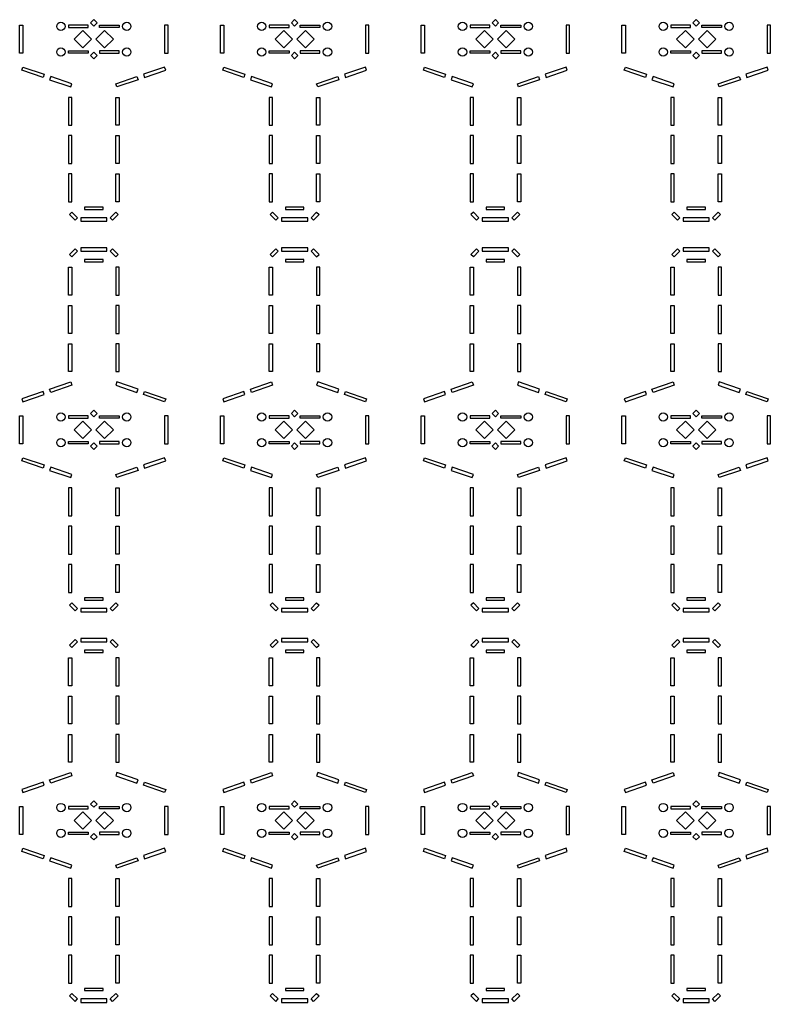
# Model space of a CAD drawing. Extents: x -142 to 142, y -85 to 87.
# Drawn here: x 2.3 to 69.7, y -85.3 to 2.8 of the extents above; entities that cross this region are included whole.
import ezdxf

# ---------------------------------------------------------------- set-up
doc = ezdxf.new("R2010")
doc.units = 0
doc.layers.get('0').update_dxf_attribs({"linetype": 'continuous'})

# ---------------------------------------------------------------- blocks, each defined once
blk = doc.blocks.new('ARRAY_CS')
at = {"color": 0}
for points in [[(9, 2.75), (8.712, 2.462), (9, 2.174), (9.288, 2.462)], [(27, 2.75), (26.712, 2.462), (27, 2.174), (27.288, 2.462)], [(45, 2.75), (44.712, 2.462), (45, 2.174), (45.288, 2.462)], [(63, 2.75), (62.712, 2.462), (63, 2.174), (63.288, 2.462)], [(2.65, -0.25), (2.35, -0.25), (2.35, 2.25), (2.65, 2.25)], [(8.5, 2.25), (6.725, 2.25), (6.725, 2.05), (8.5, 2.05)], [(7.25, 1), (8.028, 0.222), (8.806, 1), (8.028, 1.778)], [(9.194, 1), (9.972, 1.778), (10.75, 1), (9.972, 0.222)], [(9.5, 2.05), (9.5, 2.25), (11.275, 2.25), (11.275, 2.05)], [(15.65, -0.25), (15.65, 2.25), (15.35, 2.25), (15.35, -0.25)], [(20.65, -0.25), (20.35, -0.25), (20.35, 2.25), (20.65, 2.25)], [(26.5, 2.25), (24.725, 2.25), (24.725, 2.05), (26.5, 2.05)], [(25.25, 1), (26.028, 0.222), (26.806, 1), (26.028, 1.778)], [(27.194, 1), (27.972, 1.778), (28.75, 1), (27.972, 0.222)], [(27.5, 2.05), (27.5, 2.25), (29.275, 2.25), (29.275, 2.05)], [(33.65, -0.25), (33.65, 2.25), (33.35, 2.25), (33.35, -0.25)], [(38.65, -0.25), (38.35, -0.25), (38.35, 2.25), (38.65, 2.25)], [(44.5, 2.25), (42.725, 2.25), (42.725, 2.05), (44.5, 2.05)], [(43.25, 1), (44.028, 0.222), (44.806, 1), (44.028, 1.778)], [(45.194, 1), (45.972, 1.778), (46.75, 1), (45.972, 0.222)], [(45.5, 2.05), (45.5, 2.25), (47.275, 2.25), (47.275, 2.05)], [(51.65, -0.25), (51.65, 2.25), (51.35, 2.25), (51.35, -0.25)], [(56.65, -0.25), (56.35, -0.25), (56.35, 2.25), (56.65, 2.25)], [(62.5, 2.25), (60.725, 2.25), (60.725, 2.05), (62.5, 2.05)], [(61.25, 1), (62.028, 0.222), (62.806, 1), (62.028, 1.778)], [(63.194, 1), (63.972, 1.778), (64.75, 1), (63.972, 0.222)], [(63.5, 2.05), (63.5, 2.25), (65.275, 2.25), (65.275, 2.05)], [(69.65, -0.25), (69.65, 2.25), (69.35, 2.25), (69.35, -0.25)], [(8.5, -0.05), (8.5, -0.25), (6.725, -0.25), (6.725, -0.05)], [(9, -0.174), (9.288, -0.462), (9, -0.75), (8.712, -0.462)], [(9.5, -0.25), (11.275, -0.25), (11.275, -0.05), (9.5, -0.05)], [(26.5, -0.05), (26.5, -0.25), (24.725, -0.25), (24.725, -0.05)], [(27, -0.174), (27.288, -0.462), (27, -0.75), (26.712, -0.462)], [(27.5, -0.25), (29.275, -0.25), (29.275, -0.05), (27.5, -0.05)], [(44.5, -0.05), (44.5, -0.25), (42.725, -0.25), (42.725, -0.05)], [(45, -0.174), (45.288, -0.462), (45, -0.75), (44.712, -0.462)], [(45.5, -0.25), (47.275, -0.25), (47.275, -0.05), (45.5, -0.05)], [(62.5, -0.05), (62.5, -0.25), (60.725, -0.25), (60.725, -0.05)], [(63, -0.174), (63.288, -0.462), (63, -0.75), (62.712, -0.462)], [(63.5, -0.25), (65.275, -0.25), (65.275, -0.05), (63.5, -0.05)], [(2.65, -1.5), (4.542, -2.149), (4.445, -2.432), (2.553, -1.784)], [(13.458, -2.149), (13.555, -2.432), (15.447, -1.784), (15.35, -1.5)], [(20.65, -1.5), (22.542, -2.149), (22.445, -2.432), (20.553, -1.784)], [(31.458, -2.149), (31.555, -2.432), (33.447, -1.784), (33.35, -1.5)], [(38.65, -1.5), (40.542, -2.149), (40.445, -2.432), (38.553, -1.784)], [(49.458, -2.149), (49.555, -2.432), (51.447, -1.784), (51.35, -1.5)], [(56.65, -1.5), (58.542, -2.149), (58.445, -2.432), (56.553, -1.784)], [(67.458, -2.149), (67.555, -2.432), (69.447, -1.784), (69.35, -1.5)], [(5.133, -2.351), (5.036, -2.635), (6.928, -3.284), (7.025, -3)], [(10.975, -3), (12.867, -2.351), (12.964, -2.635), (11.072, -3.284)], [(23.133, -2.351), (23.036, -2.635), (24.928, -3.284), (25.025, -3)], [(28.975, -3), (30.867, -2.351), (30.964, -2.635), (29.072, -3.284)], [(41.133, -2.351), (41.036, -2.635), (42.928, -3.284), (43.025, -3)], [(46.975, -3), (48.867, -2.351), (48.964, -2.635), (47.072, -3.284)], [(59.133, -2.351), (59.036, -2.635), (60.928, -3.284), (61.025, -3)], [(64.975, -3), (66.867, -2.351), (66.964, -2.635), (65.072, -3.284)], [(7.025, -4.213), (6.725, -4.213), (6.725, -6.713), (7.025, -6.713)], [(10.975, -6.713), (10.975, -4.213), (11.275, -4.213), (11.275, -6.713)], [(25.025, -4.213), (24.725, -4.213), (24.725, -6.713), (25.025, -6.713)], [(28.975, -6.713), (28.975, -4.213), (29.275, -4.213), (29.275, -6.713)], [(43.025, -4.213), (42.725, -4.213), (42.725, -6.713), (43.025, -6.713)], [(46.975, -6.713), (46.975, -4.213), (47.275, -4.213), (47.275, -6.713)], [(61.025, -4.213), (60.725, -4.213), (60.725, -6.713), (61.025, -6.713)], [(64.975, -6.713), (64.975, -4.213), (65.275, -4.213), (65.275, -6.713)], [(7.025, -7.642), (6.725, -7.642), (6.725, -10.142), (7.025, -10.142)], [(10.975, -10.142), (10.975, -7.642), (11.275, -7.642), (11.275, -10.142)], [(25.025, -7.642), (24.725, -7.642), (24.725, -10.142), (25.025, -10.142)], [(28.975, -10.142), (28.975, -7.642), (29.275, -7.642), (29.275, -10.142)], [(43.025, -7.642), (42.725, -7.642), (42.725, -10.142), (43.025, -10.142)], [(46.975, -10.142), (46.975, -7.642), (47.275, -7.642), (47.275, -10.142)], [(61.025, -7.642), (60.725, -7.642), (60.725, -10.142), (61.025, -10.142)], [(64.975, -10.142), (64.975, -7.642), (65.275, -7.642), (65.275, -10.142)], [(7.025, -11.071), (6.725, -11.071), (6.725, -13.571), (7.025, -13.571)], [(10.975, -13.571), (10.975, -11.071), (11.275, -11.071), (11.275, -13.571)], [(25.025, -11.071), (24.725, -11.071), (24.725, -13.571), (25.025, -13.571)], [(28.975, -13.571), (28.975, -11.071), (29.275, -11.071), (29.275, -13.571)], [(43.025, -11.071), (42.725, -11.071), (42.725, -13.571), (43.025, -13.571)], [(46.975, -13.571), (46.975, -11.071), (47.275, -11.071), (47.275, -13.571)], [(61.025, -11.071), (60.725, -11.071), (60.725, -13.571), (61.025, -13.571)], [(64.975, -13.571), (64.975, -11.071), (65.275, -11.071), (65.275, -13.571)], [(9.825, -14.25), (9.825, -14.05), (8.175, -14.05), (8.175, -14.25)], [(27.825, -14.25), (27.825, -14.05), (26.175, -14.05), (26.175, -14.25)], [(45.825, -14.25), (45.825, -14.05), (44.175, -14.05), (44.175, -14.25)], [(63.825, -14.25), (63.825, -14.05), (62.175, -14.05), (62.175, -14.25)], [(6.813, -14.712), (7.313, -15.212), (7.525, -15), (7.025, -14.5)], [(10.975, -14.5), (11.187, -14.712), (10.687, -15.212), (10.475, -15)], [(24.813, -14.712), (25.313, -15.212), (25.525, -15), (25.025, -14.5)], [(28.975, -14.5), (29.187, -14.712), (28.687, -15.212), (28.475, -15)], [(42.813, -14.712), (43.313, -15.212), (43.525, -15), (43.025, -14.5)], [(46.975, -14.5), (47.187, -14.712), (46.687, -15.212), (46.475, -15)], [(60.813, -14.712), (61.313, -15.212), (61.525, -15), (61.025, -14.5)], [(64.975, -14.5), (65.187, -14.712), (64.687, -15.212), (64.475, -15)], [(7.825, -15), (7.825, -15.3), (10.175, -15.3), (10.175, -15)], [(25.825, -15), (25.825, -15.3), (28.175, -15.3), (28.175, -15)], [(43.825, -15), (43.825, -15.3), (46.175, -15.3), (46.175, -15)], [(61.825, -15), (61.825, -15.3), (64.175, -15.3), (64.175, -15)], [(7.025, -18.5), (6.813, -18.288), (7.313, -17.788), (7.525, -18)], [(7.825, -18), (10.175, -18), (10.175, -17.7), (7.825, -17.7)], [(11.187, -18.288), (10.687, -17.788), (10.475, -18), (10.975, -18.5)], [(25.025, -18.5), (24.813, -18.288), (25.313, -17.788), (25.525, -18)], [(25.825, -18), (28.175, -18), (28.175, -17.7), (25.825, -17.7)], [(29.187, -18.288), (28.687, -17.788), (28.475, -18), (28.975, -18.5)], [(43.025, -18.5), (42.813, -18.288), (43.313, -17.788), (43.525, -18)], [(43.825, -18), (46.175, -18), (46.175, -17.7), (43.825, -17.7)], [(47.187, -18.288), (46.687, -17.788), (46.475, -18), (46.975, -18.5)], [(61.025, -18.5), (60.813, -18.288), (61.313, -17.788), (61.525, -18)], [(61.825, -18), (64.175, -18), (64.175, -17.7), (61.825, -17.7)], [(65.187, -18.288), (64.687, -17.788), (64.475, -18), (64.975, -18.5)], [(9.825, -18.75), (8.175, -18.75), (8.175, -18.95), (9.825, -18.95)], [(27.825, -18.75), (26.175, -18.75), (26.175, -18.95), (27.825, -18.95)], [(45.825, -18.75), (44.175, -18.75), (44.175, -18.95), (45.825, -18.95)], [(63.825, -18.75), (62.175, -18.75), (62.175, -18.95), (63.825, -18.95)], [(7.025, -19.429), (7.025, -21.929), (6.725, -21.929), (6.725, -19.429)], [(10.975, -21.929), (11.275, -21.929), (11.275, -19.429), (10.975, -19.429)], [(25.025, -19.429), (25.025, -21.929), (24.725, -21.929), (24.725, -19.429)], [(28.975, -21.929), (29.275, -21.929), (29.275, -19.429), (28.975, -19.429)], [(43.025, -19.429), (43.025, -21.929), (42.725, -21.929), (42.725, -19.429)], [(46.975, -21.929), (47.275, -21.929), (47.275, -19.429), (46.975, -19.429)], [(61.025, -19.429), (61.025, -21.929), (60.725, -21.929), (60.725, -19.429)], [(64.975, -21.929), (65.275, -21.929), (65.275, -19.429), (64.975, -19.429)], [(7.025, -22.858), (7.025, -25.358), (6.725, -25.358), (6.725, -22.858)], [(10.975, -25.358), (11.275, -25.358), (11.275, -22.858), (10.975, -22.858)], [(25.025, -22.858), (25.025, -25.358), (24.725, -25.358), (24.725, -22.858)], [(28.975, -25.358), (29.275, -25.358), (29.275, -22.858), (28.975, -22.858)], [(43.025, -22.858), (43.025, -25.358), (42.725, -25.358), (42.725, -22.858)], [(46.975, -25.358), (47.275, -25.358), (47.275, -22.858), (46.975, -22.858)], [(61.025, -22.858), (61.025, -25.358), (60.725, -25.358), (60.725, -22.858)], [(64.975, -25.358), (65.275, -25.358), (65.275, -22.858), (64.975, -22.858)], [(7.025, -26.287), (7.025, -28.787), (6.725, -28.787), (6.725, -26.287)], [(10.975, -28.787), (11.275, -28.787), (11.275, -26.287), (10.975, -26.287)], [(25.025, -26.287), (25.025, -28.787), (24.725, -28.787), (24.725, -26.287)], [(28.975, -28.787), (29.275, -28.787), (29.275, -26.287), (28.975, -26.287)], [(43.025, -26.287), (43.025, -28.787), (42.725, -28.787), (42.725, -26.287)], [(46.975, -28.787), (47.275, -28.787), (47.275, -26.287), (46.975, -26.287)], [(61.025, -26.287), (61.025, -28.787), (60.725, -28.787), (60.725, -26.287)], [(64.975, -28.787), (65.275, -28.787), (65.275, -26.287), (64.975, -26.287)], [(7.025, -30), (5.133, -30.649), (5.036, -30.365), (6.928, -29.716)], [(12.867, -30.649), (12.964, -30.365), (11.072, -29.716), (10.975, -30)], [(25.025, -30), (23.133, -30.649), (23.036, -30.365), (24.928, -29.716)], [(30.867, -30.649), (30.964, -30.365), (29.072, -29.716), (28.975, -30)], [(43.025, -30), (41.133, -30.649), (41.036, -30.365), (42.928, -29.716)], [(48.867, -30.649), (48.964, -30.365), (47.072, -29.716), (46.975, -30)], [(61.025, -30), (59.133, -30.649), (59.036, -30.365), (60.928, -29.716)], [(66.867, -30.649), (66.964, -30.365), (65.072, -29.716), (64.975, -30)], [(4.542, -30.851), (4.445, -30.568), (2.553, -31.216), (2.65, -31.5)], [(15.35, -31.5), (13.458, -30.851), (13.555, -30.568), (15.447, -31.216)], [(22.542, -30.851), (22.445, -30.568), (20.553, -31.216), (20.65, -31.5)], [(33.35, -31.5), (31.458, -30.851), (31.555, -30.568), (33.447, -31.216)], [(40.542, -30.851), (40.445, -30.568), (38.553, -31.216), (38.65, -31.5)], [(51.35, -31.5), (49.458, -30.851), (49.555, -30.568), (51.447, -31.216)], [(58.542, -30.851), (58.445, -30.568), (56.553, -31.216), (56.65, -31.5)], [(69.35, -31.5), (67.458, -30.851), (67.555, -30.568), (69.447, -31.216)], [(9, -32.25), (8.712, -32.538), (9, -32.826), (9.288, -32.538)], [(27, -32.25), (26.712, -32.538), (27, -32.826), (27.288, -32.538)], [(45, -32.25), (44.712, -32.538), (45, -32.826), (45.288, -32.538)], [(63, -32.25), (62.712, -32.538), (63, -32.826), (63.288, -32.538)], [(2.65, -35.25), (2.35, -35.25), (2.35, -32.75), (2.65, -32.75)], [(8.5, -32.75), (6.725, -32.75), (6.725, -32.95), (8.5, -32.95)], [(7.25, -34), (8.028, -34.778), (8.806, -34), (8.028, -33.222)], [(9.194, -34), (9.972, -33.222), (10.75, -34), (9.972, -34.778)], [(9.5, -32.95), (9.5, -32.75), (11.275, -32.75), (11.275, -32.95)], [(15.65, -35.25), (15.65, -32.75), (15.35, -32.75), (15.35, -35.25)], [(20.65, -35.25), (20.35, -35.25), (20.35, -32.75), (20.65, -32.75)], [(26.5, -32.75), (24.725, -32.75), (24.725, -32.95), (26.5, -32.95)], [(25.25, -34), (26.028, -34.778), (26.806, -34), (26.028, -33.222)], [(27.194, -34), (27.972, -33.222), (28.75, -34), (27.972, -34.778)], [(27.5, -32.95), (27.5, -32.75), (29.275, -32.75), (29.275, -32.95)], [(33.65, -35.25), (33.65, -32.75), (33.35, -32.75), (33.35, -35.25)], [(38.65, -35.25), (38.35, -35.25), (38.35, -32.75), (38.65, -32.75)], [(44.5, -32.75), (42.725, -32.75), (42.725, -32.95), (44.5, -32.95)], [(43.25, -34), (44.028, -34.778), (44.806, -34), (44.028, -33.222)], [(45.194, -34), (45.972, -33.222), (46.75, -34), (45.972, -34.778)], [(45.5, -32.95), (45.5, -32.75), (47.275, -32.75), (47.275, -32.95)], [(51.65, -35.25), (51.65, -32.75), (51.35, -32.75), (51.35, -35.25)], [(56.65, -35.25), (56.35, -35.25), (56.35, -32.75), (56.65, -32.75)], [(62.5, -32.75), (60.725, -32.75), (60.725, -32.95), (62.5, -32.95)], [(61.25, -34), (62.028, -34.778), (62.806, -34), (62.028, -33.222)], [(63.194, -34), (63.972, -33.222), (64.75, -34), (63.972, -34.778)], [(63.5, -32.95), (63.5, -32.75), (65.275, -32.75), (65.275, -32.95)], [(69.65, -35.25), (69.65, -32.75), (69.35, -32.75), (69.35, -35.25)], [(8.5, -35.05), (8.5, -35.25), (6.725, -35.25), (6.725, -35.05)], [(9, -35.174), (9.288, -35.462), (9, -35.75), (8.712, -35.462)], [(9.5, -35.25), (11.275, -35.25), (11.275, -35.05), (9.5, -35.05)], [(26.5, -35.05), (26.5, -35.25), (24.725, -35.25), (24.725, -35.05)], [(27, -35.174), (27.288, -35.462), (27, -35.75), (26.712, -35.462)], [(27.5, -35.25), (29.275, -35.25), (29.275, -35.05), (27.5, -35.05)], [(44.5, -35.05), (44.5, -35.25), (42.725, -35.25), (42.725, -35.05)], [(45, -35.174), (45.288, -35.462), (45, -35.75), (44.712, -35.462)], [(45.5, -35.25), (47.275, -35.25), (47.275, -35.05), (45.5, -35.05)], [(62.5, -35.05), (62.5, -35.25), (60.725, -35.25), (60.725, -35.05)], [(63, -35.174), (63.288, -35.462), (63, -35.75), (62.712, -35.462)], [(63.5, -35.25), (65.275, -35.25), (65.275, -35.05), (63.5, -35.05)], [(2.65, -36.5), (4.542, -37.149), (4.445, -37.432), (2.553, -36.784)], [(13.458, -37.149), (13.555, -37.432), (15.447, -36.784), (15.35, -36.5)], [(20.65, -36.5), (22.542, -37.149), (22.445, -37.432), (20.553, -36.784)], [(31.458, -37.149), (31.555, -37.432), (33.447, -36.784), (33.35, -36.5)], [(38.65, -36.5), (40.542, -37.149), (40.445, -37.432), (38.553, -36.784)], [(49.458, -37.149), (49.555, -37.432), (51.447, -36.784), (51.35, -36.5)], [(56.65, -36.5), (58.542, -37.149), (58.445, -37.432), (56.553, -36.784)], [(67.458, -37.149), (67.555, -37.432), (69.447, -36.784), (69.35, -36.5)], [(5.133, -37.351), (5.036, -37.635), (6.928, -38.284), (7.025, -38)], [(10.975, -38), (12.867, -37.351), (12.964, -37.635), (11.072, -38.284)], [(23.133, -37.351), (23.036, -37.635), (24.928, -38.284), (25.025, -38)], [(28.975, -38), (30.867, -37.351), (30.964, -37.635), (29.072, -38.284)], [(41.133, -37.351), (41.036, -37.635), (42.928, -38.284), (43.025, -38)], [(46.975, -38), (48.867, -37.351), (48.964, -37.635), (47.072, -38.284)], [(59.133, -37.351), (59.036, -37.635), (60.928, -38.284), (61.025, -38)], [(64.975, -38), (66.867, -37.351), (66.964, -37.635), (65.072, -38.284)], [(7.025, -39.213), (6.725, -39.213), (6.725, -41.713), (7.025, -41.713)], [(10.975, -41.713), (10.975, -39.213), (11.275, -39.213), (11.275, -41.713)], [(25.025, -39.213), (24.725, -39.213), (24.725, -41.713), (25.025, -41.713)], [(28.975, -41.713), (28.975, -39.213), (29.275, -39.213), (29.275, -41.713)], [(43.025, -39.213), (42.725, -39.213), (42.725, -41.713), (43.025, -41.713)], [(46.975, -41.713), (46.975, -39.213), (47.275, -39.213), (47.275, -41.713)], [(61.025, -39.213), (60.725, -39.213), (60.725, -41.713), (61.025, -41.713)], [(64.975, -41.713), (64.975, -39.213), (65.275, -39.213), (65.275, -41.713)], [(7.025, -42.642), (6.725, -42.642), (6.725, -45.142), (7.025, -45.142)], [(10.975, -45.142), (10.975, -42.642), (11.275, -42.642), (11.275, -45.142)], [(25.025, -42.642), (24.725, -42.642), (24.725, -45.142), (25.025, -45.142)], [(28.975, -45.142), (28.975, -42.642), (29.275, -42.642), (29.275, -45.142)], [(43.025, -42.642), (42.725, -42.642), (42.725, -45.142), (43.025, -45.142)], [(46.975, -45.142), (46.975, -42.642), (47.275, -42.642), (47.275, -45.142)], [(61.025, -42.642), (60.725, -42.642), (60.725, -45.142), (61.025, -45.142)], [(64.975, -45.142), (64.975, -42.642), (65.275, -42.642), (65.275, -45.142)], [(7.025, -46.071), (6.725, -46.071), (6.725, -48.571), (7.025, -48.571)], [(10.975, -48.571), (10.975, -46.071), (11.275, -46.071), (11.275, -48.571)], [(25.025, -46.071), (24.725, -46.071), (24.725, -48.571), (25.025, -48.571)], [(28.975, -48.571), (28.975, -46.071), (29.275, -46.071), (29.275, -48.571)], [(43.025, -46.071), (42.725, -46.071), (42.725, -48.571), (43.025, -48.571)], [(46.975, -48.571), (46.975, -46.071), (47.275, -46.071), (47.275, -48.571)], [(61.025, -46.071), (60.725, -46.071), (60.725, -48.571), (61.025, -48.571)], [(64.975, -48.571), (64.975, -46.071), (65.275, -46.071), (65.275, -48.571)], [(9.825, -49.25), (9.825, -49.05), (8.175, -49.05), (8.175, -49.25)], [(27.825, -49.25), (27.825, -49.05), (26.175, -49.05), (26.175, -49.25)], [(45.825, -49.25), (45.825, -49.05), (44.175, -49.05), (44.175, -49.25)], [(63.825, -49.25), (63.825, -49.05), (62.175, -49.05), (62.175, -49.25)], [(6.813, -49.712), (7.313, -50.212), (7.525, -50), (7.025, -49.5)], [(7.825, -50), (7.825, -50.3), (10.175, -50.3), (10.175, -50)], [(10.975, -49.5), (11.187, -49.712), (10.687, -50.212), (10.475, -50)], [(24.813, -49.712), (25.313, -50.212), (25.525, -50), (25.025, -49.5)], [(25.825, -50), (25.825, -50.3), (28.175, -50.3), (28.175, -50)], [(28.975, -49.5), (29.187, -49.712), (28.687, -50.212), (28.475, -50)], [(42.813, -49.712), (43.313, -50.212), (43.525, -50), (43.025, -49.5)], [(43.825, -50), (43.825, -50.3), (46.175, -50.3), (46.175, -50)], [(46.975, -49.5), (47.187, -49.712), (46.687, -50.212), (46.475, -50)], [(60.813, -49.712), (61.313, -50.212), (61.525, -50), (61.025, -49.5)], [(61.825, -50), (61.825, -50.3), (64.175, -50.3), (64.175, -50)], [(64.975, -49.5), (65.187, -49.712), (64.687, -50.212), (64.475, -50)], [(7.025, -53.5), (6.813, -53.288), (7.313, -52.788), (7.525, -53)], [(7.825, -53), (10.175, -53), (10.175, -52.7), (7.825, -52.7)], [(11.187, -53.288), (10.687, -52.788), (10.475, -53), (10.975, -53.5)], [(25.025, -53.5), (24.813, -53.288), (25.313, -52.788), (25.525, -53)], [(25.825, -53), (28.175, -53), (28.175, -52.7), (25.825, -52.7)], [(29.187, -53.288), (28.687, -52.788), (28.475, -53), (28.975, -53.5)], [(43.025, -53.5), (42.813, -53.288), (43.313, -52.788), (43.525, -53)], [(43.825, -53), (46.175, -53), (46.175, -52.7), (43.825, -52.7)], [(47.187, -53.288), (46.687, -52.788), (46.475, -53), (46.975, -53.5)], [(61.025, -53.5), (60.813, -53.288), (61.313, -52.788), (61.525, -53)], [(61.825, -53), (64.175, -53), (64.175, -52.7), (61.825, -52.7)], [(65.187, -53.288), (64.687, -52.788), (64.475, -53), (64.975, -53.5)], [(7.025, -54.429), (7.025, -56.929), (6.725, -56.929), (6.725, -54.429)], [(9.825, -53.75), (8.175, -53.75), (8.175, -53.95), (9.825, -53.95)], [(10.975, -56.929), (11.275, -56.929), (11.275, -54.429), (10.975, -54.429)], [(25.025, -54.429), (25.025, -56.929), (24.725, -56.929), (24.725, -54.429)], [(27.825, -53.75), (26.175, -53.75), (26.175, -53.95), (27.825, -53.95)], [(28.975, -56.929), (29.275, -56.929), (29.275, -54.429), (28.975, -54.429)], [(43.025, -54.429), (43.025, -56.929), (42.725, -56.929), (42.725, -54.429)], [(45.825, -53.75), (44.175, -53.75), (44.175, -53.95), (45.825, -53.95)], [(46.975, -56.929), (47.275, -56.929), (47.275, -54.429), (46.975, -54.429)], [(61.025, -54.429), (61.025, -56.929), (60.725, -56.929), (60.725, -54.429)], [(63.825, -53.75), (62.175, -53.75), (62.175, -53.95), (63.825, -53.95)], [(64.975, -56.929), (65.275, -56.929), (65.275, -54.429), (64.975, -54.429)], [(7.025, -57.858), (7.025, -60.358), (6.725, -60.358), (6.725, -57.858)], [(10.975, -60.358), (11.275, -60.358), (11.275, -57.858), (10.975, -57.858)], [(25.025, -57.858), (25.025, -60.358), (24.725, -60.358), (24.725, -57.858)], [(28.975, -60.358), (29.275, -60.358), (29.275, -57.858), (28.975, -57.858)], [(43.025, -57.858), (43.025, -60.358), (42.725, -60.358), (42.725, -57.858)], [(46.975, -60.358), (47.275, -60.358), (47.275, -57.858), (46.975, -57.858)], [(61.025, -57.858), (61.025, -60.358), (60.725, -60.358), (60.725, -57.858)], [(64.975, -60.358), (65.275, -60.358), (65.275, -57.858), (64.975, -57.858)], [(7.025, -61.287), (7.025, -63.787), (6.725, -63.787), (6.725, -61.287)], [(10.975, -63.787), (11.275, -63.787), (11.275, -61.287), (10.975, -61.287)], [(25.025, -61.287), (25.025, -63.787), (24.725, -63.787), (24.725, -61.287)], [(28.975, -63.787), (29.275, -63.787), (29.275, -61.287), (28.975, -61.287)], [(43.025, -61.287), (43.025, -63.787), (42.725, -63.787), (42.725, -61.287)], [(46.975, -63.787), (47.275, -63.787), (47.275, -61.287), (46.975, -61.287)], [(61.025, -61.287), (61.025, -63.787), (60.725, -63.787), (60.725, -61.287)], [(64.975, -63.787), (65.275, -63.787), (65.275, -61.287), (64.975, -61.287)], [(7.025, -65), (5.133, -65.649), (5.036, -65.365), (6.928, -64.716)], [(12.867, -65.649), (12.964, -65.365), (11.072, -64.716), (10.975, -65)], [(25.025, -65), (23.133, -65.649), (23.036, -65.365), (24.928, -64.716)], [(30.867, -65.649), (30.964, -65.365), (29.072, -64.716), (28.975, -65)], [(43.025, -65), (41.133, -65.649), (41.036, -65.365), (42.928, -64.716)], [(48.867, -65.649), (48.964, -65.365), (47.072, -64.716), (46.975, -65)], [(61.025, -65), (59.133, -65.649), (59.036, -65.365), (60.928, -64.716)], [(66.867, -65.649), (66.964, -65.365), (65.072, -64.716), (64.975, -65)], [(4.542, -65.851), (4.445, -65.568), (2.553, -66.216), (2.65, -66.5)], [(15.35, -66.5), (13.458, -65.851), (13.555, -65.568), (15.447, -66.216)], [(22.542, -65.851), (22.445, -65.568), (20.553, -66.216), (20.65, -66.5)], [(33.35, -66.5), (31.458, -65.851), (31.555, -65.568), (33.447, -66.216)], [(40.542, -65.851), (40.445, -65.568), (38.553, -66.216), (38.65, -66.5)], [(51.35, -66.5), (49.458, -65.851), (49.555, -65.568), (51.447, -66.216)], [(58.542, -65.851), (58.445, -65.568), (56.553, -66.216), (56.65, -66.5)], [(69.35, -66.5), (67.458, -65.851), (67.555, -65.568), (69.447, -66.216)], [(2.65, -70.25), (2.35, -70.25), (2.35, -67.75), (2.65, -67.75)], [(8.5, -67.75), (6.725, -67.75), (6.725, -67.95), (8.5, -67.95)], [(9, -67.25), (8.712, -67.538), (9, -67.826), (9.288, -67.538)], [(9.5, -67.95), (9.5, -67.75), (11.275, -67.75), (11.275, -67.95)], [(15.65, -70.25), (15.65, -67.75), (15.35, -67.75), (15.35, -70.25)], [(20.65, -70.25), (20.35, -70.25), (20.35, -67.75), (20.65, -67.75)], [(26.5, -67.75), (24.725, -67.75), (24.725, -67.95), (26.5, -67.95)], [(27, -67.25), (26.712, -67.538), (27, -67.826), (27.288, -67.538)], [(27.5, -67.95), (27.5, -67.75), (29.275, -67.75), (29.275, -67.95)], [(33.65, -70.25), (33.65, -67.75), (33.35, -67.75), (33.35, -70.25)], [(38.65, -70.25), (38.35, -70.25), (38.35, -67.75), (38.65, -67.75)], [(44.5, -67.75), (42.725, -67.75), (42.725, -67.95), (44.5, -67.95)], [(45, -67.25), (44.712, -67.538), (45, -67.826), (45.288, -67.538)], [(45.5, -67.95), (45.5, -67.75), (47.275, -67.75), (47.275, -67.95)], [(51.65, -70.25), (51.65, -67.75), (51.35, -67.75), (51.35, -70.25)], [(56.65, -70.25), (56.35, -70.25), (56.35, -67.75), (56.65, -67.75)], [(62.5, -67.75), (60.725, -67.75), (60.725, -67.95), (62.5, -67.95)], [(63, -67.25), (62.712, -67.538), (63, -67.826), (63.288, -67.538)], [(63.5, -67.95), (63.5, -67.75), (65.275, -67.75), (65.275, -67.95)], [(69.65, -70.25), (69.65, -67.75), (69.35, -67.75), (69.35, -70.25)], [(7.25, -69), (8.028, -69.778), (8.806, -69), (8.028, -68.222)], [(9.194, -69), (9.972, -68.222), (10.75, -69), (9.972, -69.778)], [(25.25, -69), (26.028, -69.778), (26.806, -69), (26.028, -68.222)], [(27.194, -69), (27.972, -68.222), (28.75, -69), (27.972, -69.778)], [(43.25, -69), (44.028, -69.778), (44.806, -69), (44.028, -68.222)], [(45.194, -69), (45.972, -68.222), (46.75, -69), (45.972, -69.778)], [(61.25, -69), (62.028, -69.778), (62.806, -69), (62.028, -68.222)], [(63.194, -69), (63.972, -68.222), (64.75, -69), (63.972, -69.778)], [(8.5, -70.05), (8.5, -70.25), (6.725, -70.25), (6.725, -70.05)], [(9, -70.174), (9.288, -70.462), (9, -70.75), (8.712, -70.462)], [(9.5, -70.25), (11.275, -70.25), (11.275, -70.05), (9.5, -70.05)], [(26.5, -70.05), (26.5, -70.25), (24.725, -70.25), (24.725, -70.05)], [(27, -70.174), (27.288, -70.462), (27, -70.75), (26.712, -70.462)], [(27.5, -70.25), (29.275, -70.25), (29.275, -70.05), (27.5, -70.05)], [(44.5, -70.05), (44.5, -70.25), (42.725, -70.25), (42.725, -70.05)], [(45, -70.174), (45.288, -70.462), (45, -70.75), (44.712, -70.462)], [(45.5, -70.25), (47.275, -70.25), (47.275, -70.05), (45.5, -70.05)], [(62.5, -70.05), (62.5, -70.25), (60.725, -70.25), (60.725, -70.05)], [(63, -70.174), (63.288, -70.462), (63, -70.75), (62.712, -70.462)], [(63.5, -70.25), (65.275, -70.25), (65.275, -70.05), (63.5, -70.05)], [(2.65, -71.5), (4.542, -72.149), (4.445, -72.432), (2.553, -71.784)], [(13.458, -72.149), (13.555, -72.432), (15.447, -71.784), (15.35, -71.5)], [(20.65, -71.5), (22.542, -72.149), (22.445, -72.432), (20.553, -71.784)], [(31.458, -72.149), (31.555, -72.432), (33.447, -71.784), (33.35, -71.5)], [(38.65, -71.5), (40.542, -72.149), (40.445, -72.432), (38.553, -71.784)], [(49.458, -72.149), (49.555, -72.432), (51.447, -71.784), (51.35, -71.5)], [(56.65, -71.5), (58.542, -72.149), (58.445, -72.432), (56.553, -71.784)], [(67.458, -72.149), (67.555, -72.432), (69.447, -71.784), (69.35, -71.5)], [(5.133, -72.351), (5.036, -72.635), (6.928, -73.284), (7.025, -73)], [(10.975, -73), (12.867, -72.351), (12.964, -72.635), (11.072, -73.284)], [(23.133, -72.351), (23.036, -72.635), (24.928, -73.284), (25.025, -73)], [(28.975, -73), (30.867, -72.351), (30.964, -72.635), (29.072, -73.284)], [(41.133, -72.351), (41.036, -72.635), (42.928, -73.284), (43.025, -73)], [(46.975, -73), (48.867, -72.351), (48.964, -72.635), (47.072, -73.284)], [(59.133, -72.351), (59.036, -72.635), (60.928, -73.284), (61.025, -73)], [(64.975, -73), (66.867, -72.351), (66.964, -72.635), (65.072, -73.284)], [(7.025, -74.213), (6.725, -74.213), (6.725, -76.713), (7.025, -76.713)], [(10.975, -76.713), (10.975, -74.213), (11.275, -74.213), (11.275, -76.713)], [(25.025, -74.213), (24.725, -74.213), (24.725, -76.713), (25.025, -76.713)], [(28.975, -76.713), (28.975, -74.213), (29.275, -74.213), (29.275, -76.713)], [(43.025, -74.213), (42.725, -74.213), (42.725, -76.713), (43.025, -76.713)], [(46.975, -76.713), (46.975, -74.213), (47.275, -74.213), (47.275, -76.713)], [(61.025, -74.213), (60.725, -74.213), (60.725, -76.713), (61.025, -76.713)], [(64.975, -76.713), (64.975, -74.213), (65.275, -74.213), (65.275, -76.713)], [(7.025, -77.642), (6.725, -77.642), (6.725, -80.142), (7.025, -80.142)], [(10.975, -80.142), (10.975, -77.642), (11.275, -77.642), (11.275, -80.142)], [(25.025, -77.642), (24.725, -77.642), (24.725, -80.142), (25.025, -80.142)], [(28.975, -80.142), (28.975, -77.642), (29.275, -77.642), (29.275, -80.142)], [(43.025, -77.642), (42.725, -77.642), (42.725, -80.142), (43.025, -80.142)], [(46.975, -80.142), (46.975, -77.642), (47.275, -77.642), (47.275, -80.142)], [(61.025, -77.642), (60.725, -77.642), (60.725, -80.142), (61.025, -80.142)], [(64.975, -80.142), (64.975, -77.642), (65.275, -77.642), (65.275, -80.142)], [(7.025, -81.071), (6.725, -81.071), (6.725, -83.571), (7.025, -83.571)], [(10.975, -83.571), (10.975, -81.071), (11.275, -81.071), (11.275, -83.571)], [(25.025, -81.071), (24.725, -81.071), (24.725, -83.571), (25.025, -83.571)], [(28.975, -83.571), (28.975, -81.071), (29.275, -81.071), (29.275, -83.571)], [(43.025, -81.071), (42.725, -81.071), (42.725, -83.571), (43.025, -83.571)], [(46.975, -83.571), (46.975, -81.071), (47.275, -81.071), (47.275, -83.571)], [(61.025, -81.071), (60.725, -81.071), (60.725, -83.571), (61.025, -83.571)], [(64.975, -83.571), (64.975, -81.071), (65.275, -81.071), (65.275, -83.571)], [(6.813, -84.712), (7.313, -85.212), (7.525, -85), (7.025, -84.5)], [(9.825, -84.25), (9.825, -84.05), (8.175, -84.05), (8.175, -84.25)], [(10.975, -84.5), (11.187, -84.712), (10.687, -85.212), (10.475, -85)], [(24.813, -84.712), (25.313, -85.212), (25.525, -85), (25.025, -84.5)], [(27.825, -84.25), (27.825, -84.05), (26.175, -84.05), (26.175, -84.25)], [(28.975, -84.5), (29.187, -84.712), (28.687, -85.212), (28.475, -85)], [(42.813, -84.712), (43.313, -85.212), (43.525, -85), (43.025, -84.5)], [(45.825, -84.25), (45.825, -84.05), (44.175, -84.05), (44.175, -84.25)], [(46.975, -84.5), (47.187, -84.712), (46.687, -85.212), (46.475, -85)], [(60.813, -84.712), (61.313, -85.212), (61.525, -85), (61.025, -84.5)], [(63.825, -84.25), (63.825, -84.05), (62.175, -84.05), (62.175, -84.25)], [(64.975, -84.5), (65.187, -84.712), (64.687, -85.212), (64.475, -85)], [(7.825, -85), (7.825, -85.3), (10.175, -85.3), (10.175, -85)], [(25.825, -85), (25.825, -85.3), (28.175, -85.3), (28.175, -85)], [(43.825, -85), (43.825, -85.3), (46.175, -85.3), (46.175, -85)], [(61.825, -85), (61.825, -85.3), (64.175, -85.3), (64.175, -85)]]:
    blk.add_lwpolyline(points, close=True, dxfattribs=at)
for centre in [(6.05, 2.15, 0.06), (11.95, 2.15, 0.06), (24.05, 2.15, 0.06), (29.95, 2.15, 0.06), (42.05, 2.15, 0.06), (47.95, 2.15, 0.06), (60.05, 2.15, 0.06), (65.95, 2.15, 0.06), (6.05, -0.15, 0.06), (11.95, -0.15, 0.06), (24.05, -0.15, 0.06), (29.95, -0.15, 0.06), (42.05, -0.15, 0.06), (47.95, -0.15, 0.06), (60.05, -0.15, 0.06), (65.95, -0.15, 0.06), (6.05, -32.85, 0.06), (11.95, -32.85, 0.06), (24.05, -32.85, 0.06), (29.95, -32.85, 0.06), (42.05, -32.85, 0.06), (47.95, -32.85, 0.06), (60.05, -32.85, 0.06), (65.95, -32.85, 0.06), (6.05, -35.15, 0.06), (11.95, -35.15, 0.06), (24.05, -35.15, 0.06), (29.95, -35.15, 0.06), (42.05, -35.15, 0.06), (47.95, -35.15, 0.06), (60.05, -35.15, 0.06), (65.95, -35.15, 0.06), (6.05, -67.85, 0.06), (11.95, -67.85, 0.06), (24.05, -67.85, 0.06), (29.95, -67.85, 0.06), (42.05, -67.85, 0.06), (47.95, -67.85, 0.06), (60.05, -67.85, 0.06), (65.95, -67.85, 0.06), (6.05, -70.15, 0.06), (11.95, -70.15, 0.06), (24.05, -70.15, 0.06), (29.95, -70.15, 0.06), (42.05, -70.15, 0.06), (47.95, -70.15, 0.06), (60.05, -70.15, 0.06), (65.95, -70.15, 0.06)]:
    blk.add_circle(centre, 0.375, dxfattribs=at)

msp = doc.modelspace()

# ---------------------------------------------------------------- block references
at = {"color": 0}
msp.add_blockref('ARRAY_CS', (0, 0), dxfattribs=at)

doc.saveas('drawing.dxf')
